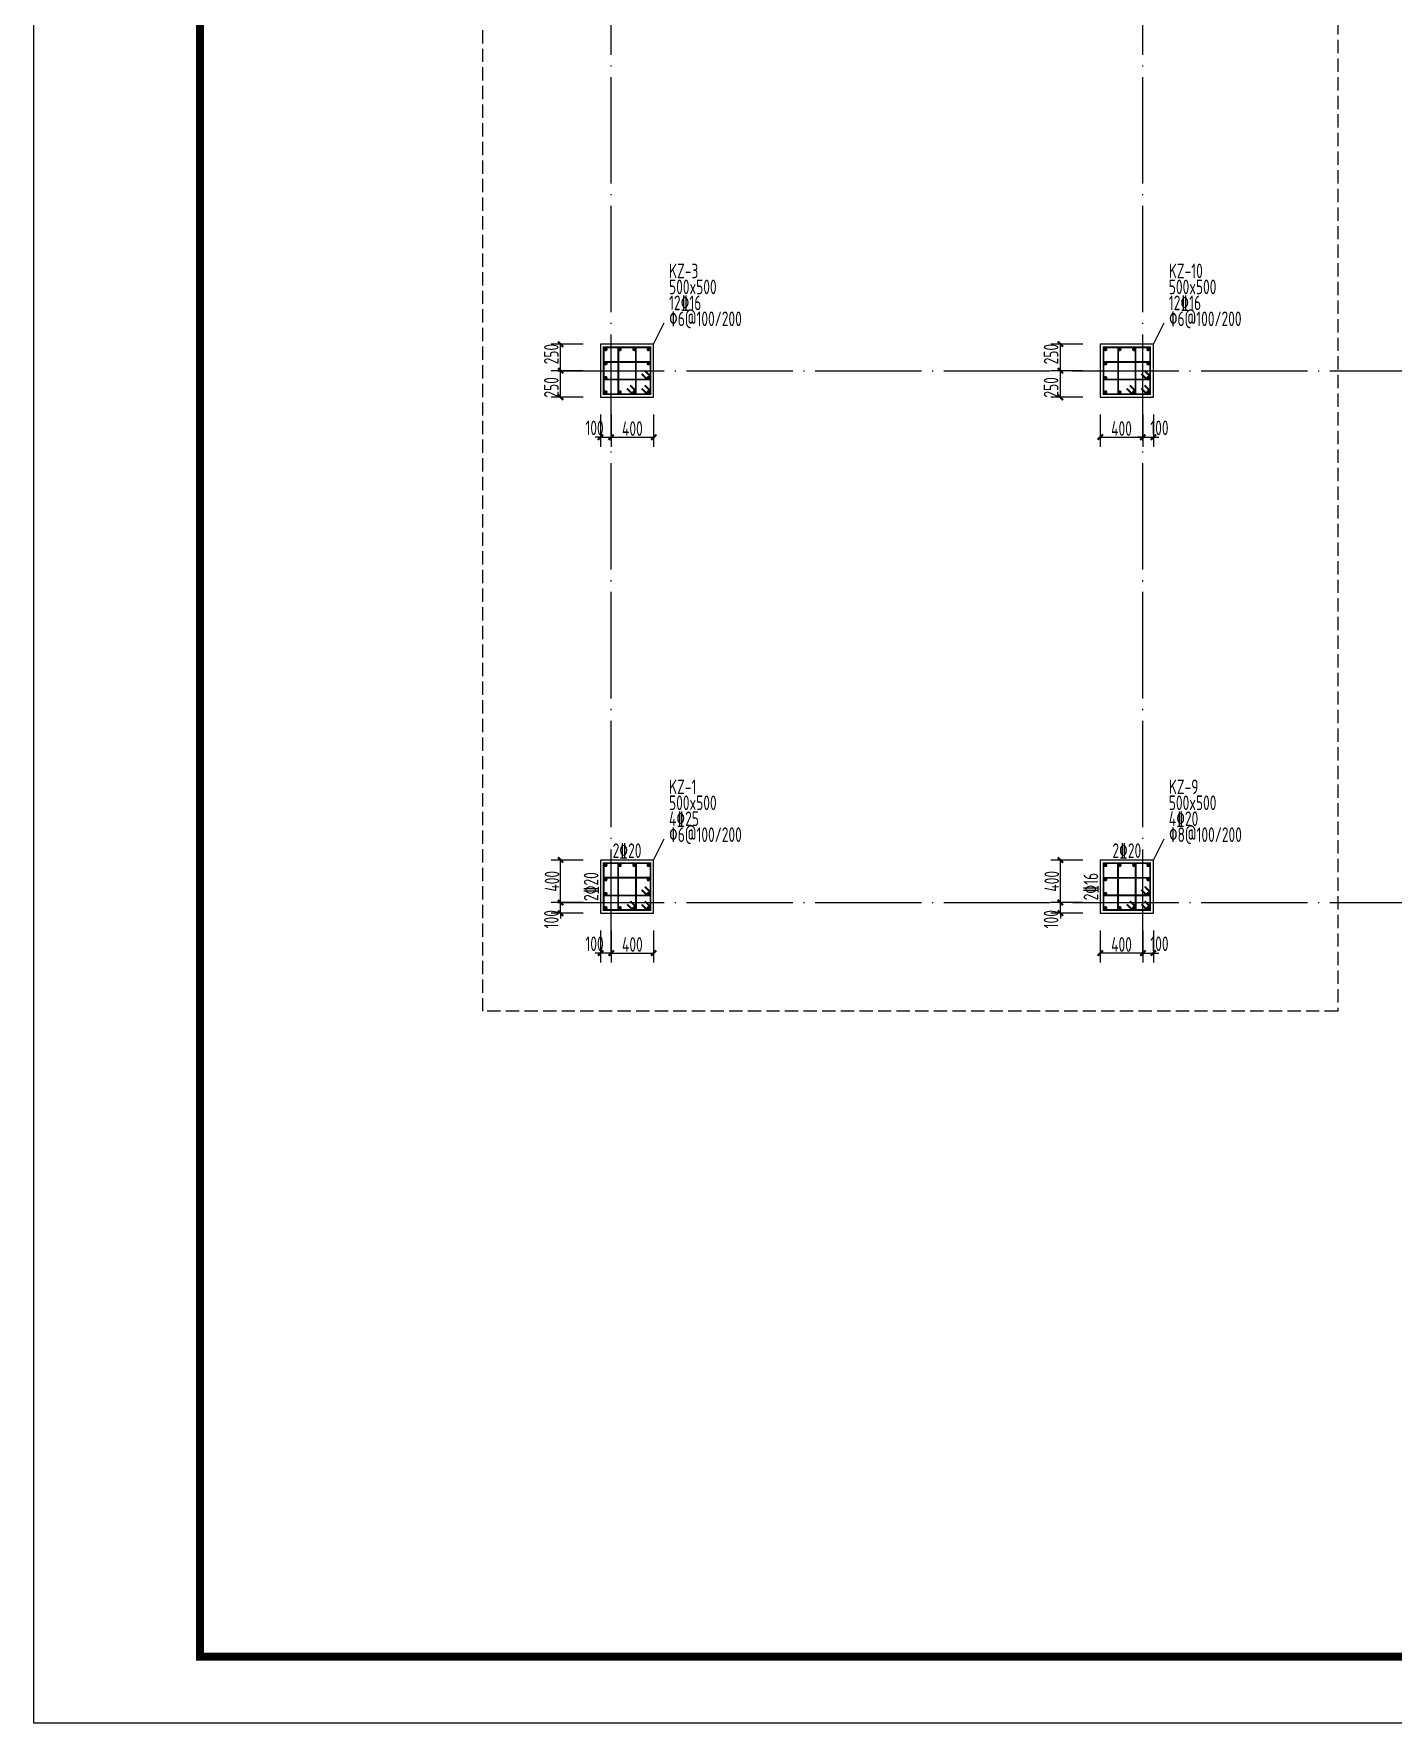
# Model space of a CAD drawing. Extents: x -2331248 to -1198620, y -977263 to -545844.
# Drawn here: x -1576722 to -1551152, y -676588 to -644822 of the extents above; entities that cross this region are included whole.
import ezdxf
from ezdxf.enums import TextEntityAlignment as Align

# ---------------------------------------------------------------- set-up
doc = ezdxf.new("R2010")
doc.units = 0
doc.header["$LTSCALE"] = 1000
doc.header["$MEASUREMENT"] = 0
for name, pattern in [('DASH', [0.35, 0.25, -0.1]), ('DOTE', [2.42, 2, -0.2, 0.02, -0.2]), ('线型5', [3050, 2400, -300, 50, -300])]:
    doc.linetypes.add(name, pattern=pattern)
doc.layers.get('0').update_dxf_attribs({"linetype": 'CONTINUOUS'})
doc.layers.get('DEFPOINTS').update_dxf_attribs({"linetype": 'CONTINUOUS'})
doc.layers.add('DOTE', color=1, linetype='DOTE')
doc.layers.add('PUB_TITLE', color=4, linetype='CONTINUOUS')
for name, color, linetype, lineweight in [('S_Cl', 2, 'CONTINUOUS', 9), ('S_ColumDimSect', 84, '线型5', 18), ('S_ColumFocus', 2, 'CONTINUOUS', 18), ('S_ColumLocal', 7, 'CONTINUOUS', 18), ('S_PColumHoopBar', 14, 'CONTINUOUS', 35), ('S_PColumMainBar', 14, 'CONTINUOUS', 25)]:
    doc.layers.add(name, color=color, linetype=linetype, lineweight=lineweight)
doc.styles.add('PkpmHz', font='Pkpmeng', dxfattribs={"width": 0.7, "bigfont": 'hztxt'})
doc.styles.add('TSSD_REIN', font='Tssdeng.shx', dxfattribs={"width": 0.7, "bigfont": 'hztxt.shx'})
doc.dimstyles.new('Pkpm_0.0100_2.00', dxfattribs={"dimtxt": 200, "dimasz": 100, "dimexe": 180, "dimexo": 0.0625, "dimgap": 25, "dimtad": 1, "dimdec": 0, "dimlfac": 0.5, "dimrnd": 5, "dimzin": 0, "dimdsep": 46, "dimtxsty": 'PkpmHz', "dimblk1": 'ARCHTICK', "dimblk2": 'ARCHTICK', "dimsah": 1, "dimcen": 0.09, "dimadec": 0, "dimazin": 0, "dimtfac": 1, "dimtdec": 0, "dimtmove": 2, "dimatfit": 1, "dimldrblk": 'ARCHTICK', "dimfxl": 1, "dimtolj": 1, "dimtzin": 0, "dimarcsym": 0})

# ---------------------------------------------------------------- blocks, each defined once
blk = doc.blocks.new('_ARCHTICK')
at = {"color": 0, "linetype": 'ByBlock', "const_width": 0.4}
blk.add_lwpolyline([(-0.5, -0.5), (0.5, 0.5)], dxfattribs=at)
blk = doc.blocks.new('*D1142')
at = {"layer": 'DEFPOINTS', "color": 0}
for p in [(-1566813, -661157), (-1566063, -661157), (-1566063, -661357)]:
    blk.add_point(p, dxfattribs=at)
at = {"layer": 'S_ColumDimSect', "color": 0, "lineweight": -2}
for p, q in [((-1566813, -661157), (-1566813, -661057)), ((-1566388, -661157), (-1566993, -661157)), ((-1566388, -661357), (-1566993, -661357)), ((-1566813, -661357), (-1566813, -661157)), ((-1566813, -661357), (-1566813, -661457))]:
    blk.add_line(p, q, dxfattribs=at)
at = {"layer": 'S_ColumDimSect', "color": 0, "lineweight": -2, "xscale": 100, "yscale": 100, "zscale": 100}
for p, rotation in [((-1566813, -661157), 270), ((-1566813, -661357), 90)]:
    blk.add_blockref('_ARCHTICK', p, dxfattribs=dict(at, rotation=rotation))
at = {"layer": 'S_ColumDimSect', "color": 0, "insert": (-1566988, -661470), "char_height": 275, "attachment_point": 5, "rotation": 90, "style": 'PkpmHz'}
blk.add_mtext('\\A1;100', dxfattribs=at)
blk = doc.blocks.new('*D1143')
at = {"layer": 'DEFPOINTS', "color": 0}
for p in [(-1566813, -660357), (-1566063, -660357), (-1566063, -661157)]:
    blk.add_point(p, dxfattribs=at)
at = {"layer": 'S_ColumDimSect', "color": 0, "lineweight": -2}
for p, q in [((-1566388, -660357), (-1566993, -660357)), ((-1566813, -661157), (-1566813, -660357)), ((-1566388, -661157), (-1566993, -661157))]:
    blk.add_line(p, q, dxfattribs=at)
at = {"layer": 'S_ColumDimSect', "color": 0, "lineweight": -2, "xscale": 100, "yscale": 100, "zscale": 100}
for p, rotation in [((-1566813, -660357), 90), ((-1566813, -661157), 270)]:
    blk.add_blockref('_ARCHTICK', p, dxfattribs=dict(at, rotation=rotation))
at = {"layer": 'S_ColumDimSect', "color": 0, "insert": (-1566975, -660757), "char_height": 275, "attachment_point": 5, "rotation": 90, "style": 'PkpmHz'}
blk.add_mtext('\\A1;400', dxfattribs=at)
blk = doc.blocks.new('*D1144')
at = {"layer": 'DEFPOINTS', "color": 0}
for p in [(-1566063, -661357), (-1565863, -661357), (-1566063, -662107)]:
    blk.add_point(p, dxfattribs=at)
at = {"layer": 'S_ColumDimSect', "color": 0, "lineweight": -2}
for p, q in [((-1566063, -661682), (-1566063, -662287)), ((-1565863, -661682), (-1565863, -662287)), ((-1566063, -662107), (-1566163, -662107)), ((-1565863, -662107), (-1566063, -662107)), ((-1565863, -662107), (-1565763, -662107))]:
    blk.add_line(p, q, dxfattribs=at)
at = {"layer": 'S_ColumDimSect', "color": 0, "lineweight": -2, "xscale": 100, "yscale": 100, "zscale": 100}
for p, rotation in [((-1566063, -662107), 359.9999825147157), ((-1565863, -662107), 179.9999825147157)]:
    blk.add_blockref('_ARCHTICK', p, dxfattribs=dict(at, rotation=rotation))
at = {"layer": 'S_ColumDimSect', "color": 0, "insert": (-1566175, -661932), "char_height": 275, "attachment_point": 5, "rotation": 360, "style": 'PkpmHz'}
blk.add_mtext('\\A1;100', dxfattribs=at)
blk = doc.blocks.new('*D1145')
at = {"layer": 'DEFPOINTS', "color": 0}
for p in [(-1565863, -661357), (-1565063, -661357), (-1565063, -662107)]:
    blk.add_point(p, dxfattribs=at)
at = {"layer": 'S_ColumDimSect', "color": 0, "lineweight": -2}
for p, q in [((-1565863, -661682), (-1565863, -662287)), ((-1565063, -661682), (-1565063, -662287)), ((-1565863, -662107), (-1565063, -662107))]:
    blk.add_line(p, q, dxfattribs=at)
at = {"layer": 'S_ColumDimSect', "color": 0, "lineweight": -2, "xscale": 100, "yscale": 100, "zscale": 100, "rotation": 180}
blk.add_blockref('_ARCHTICK', (-1565863, -662107), dxfattribs=at)
at = {"layer": 'S_ColumDimSect', "color": 0, "lineweight": -2, "xscale": 100, "yscale": 100, "zscale": 100}
blk.add_blockref('_ARCHTICK', (-1565063, -662107), dxfattribs=at)
at = {"layer": 'S_ColumDimSect', "color": 0, "insert": (-1565463, -661945), "char_height": 275, "attachment_point": 5, "style": 'PkpmHz'}
blk.add_mtext('\\A1;400', dxfattribs=at)
blk = doc.blocks.new('*D1146')
at = {"layer": 'DEFPOINTS', "color": 0}
for p in [(-1566813, -651157), (-1566063, -651157), (-1566063, -651657)]:
    blk.add_point(p, dxfattribs=at)
at = {"layer": 'S_ColumDimSect', "color": 0, "lineweight": -2}
for p, q in [((-1566388, -651157), (-1566993, -651157)), ((-1566813, -651657), (-1566813, -651157)), ((-1566388, -651657), (-1566993, -651657))]:
    blk.add_line(p, q, dxfattribs=at)
at = {"layer": 'S_ColumDimSect', "color": 0, "lineweight": -2, "xscale": 100, "yscale": 100, "zscale": 100}
for p, rotation in [((-1566813, -651157), 90), ((-1566813, -651657), 270)]:
    blk.add_blockref('_ARCHTICK', p, dxfattribs=dict(at, rotation=rotation))
at = {"layer": 'S_ColumDimSect', "color": 0, "insert": (-1566988, -651470), "char_height": 275, "attachment_point": 5, "rotation": 90, "style": 'PkpmHz'}
blk.add_mtext('\\A1;250', dxfattribs=at)
blk = doc.blocks.new('*D1147')
at = {"layer": 'DEFPOINTS', "color": 0}
for p in [(-1566813, -650657), (-1566063, -650657), (-1566063, -651157)]:
    blk.add_point(p, dxfattribs=at)
at = {"layer": 'S_ColumDimSect', "color": 0, "lineweight": -2}
for p, q in [((-1566388, -650657), (-1566993, -650657)), ((-1566813, -651157), (-1566813, -650657)), ((-1566388, -651157), (-1566993, -651157))]:
    blk.add_line(p, q, dxfattribs=at)
at = {"layer": 'S_ColumDimSect', "color": 0, "lineweight": -2, "xscale": 100, "yscale": 100, "zscale": 100}
for p, rotation in [((-1566813, -650657), 90), ((-1566813, -651157), 270)]:
    blk.add_blockref('_ARCHTICK', p, dxfattribs=dict(at, rotation=rotation))
at = {"layer": 'S_ColumDimSect', "color": 0, "insert": (-1566988, -650845), "char_height": 275, "attachment_point": 5, "rotation": 90, "style": 'PkpmHz'}
blk.add_mtext('\\A1;250', dxfattribs=at)
blk = doc.blocks.new('*D1148')
at = {"layer": 'DEFPOINTS', "color": 0}
for p in [(-1566063, -651657), (-1565863, -651657), (-1565863, -652407)]:
    blk.add_point(p, dxfattribs=at)
at = {"layer": 'S_ColumDimSect', "color": 0, "lineweight": -2}
for p, q in [((-1566063, -651982), (-1566063, -652587)), ((-1565863, -651982), (-1565863, -652587)), ((-1566063, -652407), (-1566163, -652407)), ((-1566063, -652407), (-1565863, -652407)), ((-1565863, -652407), (-1565763, -652407))]:
    blk.add_line(p, q, dxfattribs=at)
at = {"layer": 'S_ColumDimSect', "color": 0, "lineweight": -2, "xscale": 100, "yscale": 100, "zscale": 100}
blk.add_blockref('_ARCHTICK', (-1566063, -652407), dxfattribs=at)
at = {"layer": 'S_ColumDimSect', "color": 0, "lineweight": -2, "xscale": 100, "yscale": 100, "zscale": 100, "rotation": 180}
blk.add_blockref('_ARCHTICK', (-1565863, -652407), dxfattribs=at)
at = {"layer": 'S_ColumDimSect', "color": 0, "insert": (-1566175, -652232), "char_height": 275, "attachment_point": 5, "style": 'PkpmHz'}
blk.add_mtext('\\A1;100', dxfattribs=at)
blk = doc.blocks.new('*D1149')
at = {"layer": 'DEFPOINTS', "color": 0}
for p in [(-1565863, -651657), (-1565063, -651657), (-1565063, -652407)]:
    blk.add_point(p, dxfattribs=at)
at = {"layer": 'S_ColumDimSect', "color": 0, "lineweight": -2}
for p, q in [((-1565863, -651982), (-1565863, -652587)), ((-1565063, -651982), (-1565063, -652587)), ((-1565863, -652407), (-1565063, -652407))]:
    blk.add_line(p, q, dxfattribs=at)
at = {"layer": 'S_ColumDimSect', "color": 0, "lineweight": -2, "xscale": 100, "yscale": 100, "zscale": 100, "rotation": 180}
blk.add_blockref('_ARCHTICK', (-1565863, -652407), dxfattribs=at)
at = {"layer": 'S_ColumDimSect', "color": 0, "lineweight": -2, "xscale": 100, "yscale": 100, "zscale": 100}
blk.add_blockref('_ARCHTICK', (-1565063, -652407), dxfattribs=at)
at = {"layer": 'S_ColumDimSect', "color": 0, "insert": (-1565463, -652245), "char_height": 275, "attachment_point": 5, "style": 'PkpmHz'}
blk.add_mtext('\\A1;400', dxfattribs=at)
blk = doc.blocks.new('*D1154')
at = {"layer": 'DEFPOINTS', "color": 0}
for p in [(-1557413, -661157), (-1556663, -661157), (-1556663, -661357)]:
    blk.add_point(p, dxfattribs=at)
at = {"layer": 'S_ColumDimSect', "color": 0, "lineweight": -2}
for p, q in [((-1557413, -661157), (-1557413, -661057)), ((-1556988, -661157), (-1557593, -661157)), ((-1556988, -661357), (-1557593, -661357)), ((-1557413, -661357), (-1557413, -661157)), ((-1557413, -661357), (-1557413, -661457))]:
    blk.add_line(p, q, dxfattribs=at)
at = {"layer": 'S_ColumDimSect', "color": 0, "lineweight": -2, "xscale": 100, "yscale": 100, "zscale": 100}
for p, rotation in [((-1557413, -661157), 270), ((-1557413, -661357), 90)]:
    blk.add_blockref('_ARCHTICK', p, dxfattribs=dict(at, rotation=rotation))
at = {"layer": 'S_ColumDimSect', "color": 0, "insert": (-1557588, -661470), "char_height": 275, "attachment_point": 5, "rotation": 90, "style": 'PkpmHz'}
blk.add_mtext('\\A1;100', dxfattribs=at)
blk = doc.blocks.new('*D1155')
at = {"layer": 'DEFPOINTS', "color": 0}
for p in [(-1557413, -660357), (-1556663, -660357), (-1556663, -661157)]:
    blk.add_point(p, dxfattribs=at)
at = {"layer": 'S_ColumDimSect', "color": 0, "lineweight": -2}
for p, q in [((-1556988, -660357), (-1557593, -660357)), ((-1557413, -661157), (-1557413, -660357)), ((-1556988, -661157), (-1557593, -661157))]:
    blk.add_line(p, q, dxfattribs=at)
at = {"layer": 'S_ColumDimSect', "color": 0, "lineweight": -2, "xscale": 100, "yscale": 100, "zscale": 100}
for p, rotation in [((-1557413, -660357), 90), ((-1557413, -661157), 270)]:
    blk.add_blockref('_ARCHTICK', p, dxfattribs=dict(at, rotation=rotation))
at = {"layer": 'S_ColumDimSect', "color": 0, "insert": (-1557575, -660757), "char_height": 275, "attachment_point": 5, "rotation": 90, "style": 'PkpmHz'}
blk.add_mtext('\\A1;400', dxfattribs=at)
blk = doc.blocks.new('*D1156')
at = {"layer": 'DEFPOINTS', "color": 0}
for p in [(-1556663, -661357), (-1555863, -661357), (-1556663, -662107)]:
    blk.add_point(p, dxfattribs=at)
at = {"layer": 'S_ColumDimSect', "color": 0, "lineweight": -2}
for p, q in [((-1556663, -661682), (-1556663, -662287)), ((-1555863, -661682), (-1555863, -662287)), ((-1555863, -662107), (-1556663, -662107))]:
    blk.add_line(p, q, dxfattribs=at)
at = {"layer": 'S_ColumDimSect', "color": 0, "lineweight": -2, "xscale": 100, "yscale": 100, "zscale": 100}
for p, rotation in [((-1556663, -662107), 179.9999956286789), ((-1555863, -662107), 359.9999956286789)]:
    blk.add_blockref('_ARCHTICK', p, dxfattribs=dict(at, rotation=rotation))
at = {"layer": 'S_ColumDimSect', "color": 0, "insert": (-1556263, -661945), "char_height": 275, "attachment_point": 5, "rotation": 360, "style": 'PkpmHz'}
blk.add_mtext('\\A1;400', dxfattribs=at)
blk = doc.blocks.new('*D1157')
at = {"layer": 'DEFPOINTS', "color": 0}
for p in [(-1555863, -661357), (-1555663, -661357), (-1555663, -662107)]:
    blk.add_point(p, dxfattribs=at)
at = {"layer": 'S_ColumDimSect', "color": 0, "lineweight": -2}
for p, q in [((-1555863, -661682), (-1555863, -662287)), ((-1555663, -661682), (-1555663, -662287)), ((-1555863, -662107), (-1555963, -662107)), ((-1555863, -662107), (-1555663, -662107)), ((-1555663, -662107), (-1555563, -662107))]:
    blk.add_line(p, q, dxfattribs=at)
at = {"layer": 'S_ColumDimSect', "color": 0, "lineweight": -2, "xscale": 100, "yscale": 100, "zscale": 100}
blk.add_blockref('_ARCHTICK', (-1555863, -662107), dxfattribs=at)
at = {"layer": 'S_ColumDimSect', "color": 0, "lineweight": -2, "xscale": 100, "yscale": 100, "zscale": 100, "rotation": 180}
blk.add_blockref('_ARCHTICK', (-1555663, -662107), dxfattribs=at)
at = {"layer": 'S_ColumDimSect', "color": 0, "insert": (-1555550, -661932), "char_height": 275, "attachment_point": 5, "style": 'PkpmHz'}
blk.add_mtext('\\A1;100', dxfattribs=at)
blk = doc.blocks.new('*D1158')
at = {"layer": 'DEFPOINTS', "color": 0}
for p in [(-1557413, -651157), (-1556663, -651157), (-1556663, -651657)]:
    blk.add_point(p, dxfattribs=at)
at = {"layer": 'S_ColumDimSect', "color": 0, "lineweight": -2}
for p, q in [((-1556988, -651157), (-1557593, -651157)), ((-1557413, -651657), (-1557413, -651157)), ((-1556988, -651657), (-1557593, -651657))]:
    blk.add_line(p, q, dxfattribs=at)
at = {"layer": 'S_ColumDimSect', "color": 0, "lineweight": -2, "xscale": 100, "yscale": 100, "zscale": 100}
for p, rotation in [((-1557413, -651157), 90), ((-1557413, -651657), 270)]:
    blk.add_blockref('_ARCHTICK', p, dxfattribs=dict(at, rotation=rotation))
at = {"layer": 'S_ColumDimSect', "color": 0, "insert": (-1557588, -651470), "char_height": 275, "attachment_point": 5, "rotation": 90, "style": 'PkpmHz'}
blk.add_mtext('\\A1;250', dxfattribs=at)
blk = doc.blocks.new('*D1159')
at = {"layer": 'DEFPOINTS', "color": 0}
for p in [(-1557413, -650657), (-1556663, -650657), (-1556663, -651157)]:
    blk.add_point(p, dxfattribs=at)
at = {"layer": 'S_ColumDimSect', "color": 0, "lineweight": -2}
for p, q in [((-1556988, -650657), (-1557593, -650657)), ((-1557413, -651157), (-1557413, -650657)), ((-1556988, -651157), (-1557593, -651157))]:
    blk.add_line(p, q, dxfattribs=at)
at = {"layer": 'S_ColumDimSect', "color": 0, "lineweight": -2, "xscale": 100, "yscale": 100, "zscale": 100}
for p, rotation in [((-1557413, -650657), 90), ((-1557413, -651157), 270)]:
    blk.add_blockref('_ARCHTICK', p, dxfattribs=dict(at, rotation=rotation))
at = {"layer": 'S_ColumDimSect', "color": 0, "insert": (-1557588, -650845), "char_height": 275, "attachment_point": 5, "rotation": 90, "style": 'PkpmHz'}
blk.add_mtext('\\A1;250', dxfattribs=at)
blk = doc.blocks.new('*D1160')
at = {"layer": 'DEFPOINTS', "color": 0}
for p in [(-1556663, -651657), (-1555863, -651657), (-1555863, -652407)]:
    blk.add_point(p, dxfattribs=at)
at = {"layer": 'S_ColumDimSect', "color": 0, "lineweight": -2}
for p, q in [((-1556663, -651982), (-1556663, -652587)), ((-1555863, -651982), (-1555863, -652587)), ((-1556663, -652407), (-1555863, -652407))]:
    blk.add_line(p, q, dxfattribs=at)
at = {"layer": 'S_ColumDimSect', "color": 0, "lineweight": -2, "xscale": 100, "yscale": 100, "zscale": 100, "rotation": 180}
blk.add_blockref('_ARCHTICK', (-1556663, -652407), dxfattribs=at)
at = {"layer": 'S_ColumDimSect', "color": 0, "lineweight": -2, "xscale": 100, "yscale": 100, "zscale": 100}
blk.add_blockref('_ARCHTICK', (-1555863, -652407), dxfattribs=at)
at = {"layer": 'S_ColumDimSect', "color": 0, "insert": (-1556263, -652245), "char_height": 275, "attachment_point": 5, "style": 'PkpmHz'}
blk.add_mtext('\\A1;400', dxfattribs=at)
blk = doc.blocks.new('*D1161')
at = {"layer": 'DEFPOINTS', "color": 0}
for p in [(-1555863, -651657), (-1555663, -651657), (-1555663, -652407)]:
    blk.add_point(p, dxfattribs=at)
at = {"layer": 'S_ColumDimSect', "color": 0, "lineweight": -2}
for p, q in [((-1555863, -651982), (-1555863, -652587)), ((-1555663, -651982), (-1555663, -652587)), ((-1555863, -652407), (-1555963, -652407)), ((-1555863, -652407), (-1555663, -652407)), ((-1555663, -652407), (-1555563, -652407))]:
    blk.add_line(p, q, dxfattribs=at)
at = {"layer": 'S_ColumDimSect', "color": 0, "lineweight": -2, "xscale": 100, "yscale": 100, "zscale": 100}
blk.add_blockref('_ARCHTICK', (-1555863, -652407), dxfattribs=at)
at = {"layer": 'S_ColumDimSect', "color": 0, "lineweight": -2, "xscale": 100, "yscale": 100, "zscale": 100, "rotation": 180}
blk.add_blockref('_ARCHTICK', (-1555663, -652407), dxfattribs=at)
at = {"layer": 'S_ColumDimSect', "color": 0, "insert": (-1555550, -652232), "char_height": 275, "attachment_point": 5, "style": 'PkpmHz'}
blk.add_mtext('\\A1;100', dxfattribs=at)

msp = doc.modelspace()

# ---------------------------------------------------------------- linework, layer by layer
at = {"linetype": 'DASH'}
msp.add_lwpolyline([(-1568276, -608186), (-1552193, -608186), (-1552193, -663202), (-1568276, -663202)], close=True, dxfattribs=at)
at = {"layer": 'DOTE'}
for p, q in [((-1565863, -662157.2), (-1565863, -610157.2)), ((-1555863, -662157.2), (-1555863, -610157.2)), ((-1566863, -651157.2), (-1504863, -651157.2)), ((-1566863, -661157.2), (-1504863, -661157.2))]:
    msp.add_line(p, q, dxfattribs=at)
at = {"layer": 'PUB_TITLE'}
msp.add_lwpolyline([(-1576722.5, -676588.1), (-1576722.5, -602338.1), (-1471597.5, -602338.1), (-1471597.5, -676588.1)], close=True, dxfattribs=at)
at = {"layer": 'PUB_TITLE', "const_width": 150}
msp.add_lwpolyline([(-1573597.5, -603588.1), (-1472847.5, -603588.1), (-1472847.5, -675338.1), (-1573597.5, -675338.1)], close=True, dxfattribs=at)
at = {"layer": 'S_Cl', "ltscale": 1}
for points in [[(-1565063, -651657.2), (-1565063, -650657.2), (-1566063, -650657.2), (-1566063, -651657.2)], [(-1555663, -651657.2), (-1555663, -650657.2), (-1556663, -650657.2), (-1556663, -651657.2)], [(-1565063, -661357.2), (-1565063, -660357.2), (-1566063, -660357.2), (-1566063, -661357.2)], [(-1555663, -661357.2), (-1555663, -660357.2), (-1556663, -660357.2), (-1556663, -661357.2)]]:
    msp.add_lwpolyline(points, close=True, dxfattribs=at)
at = {"layer": 'S_ColumFocus'}
for p, q in [((-1565063, -650657.2), (-1564863, -650257.2)), ((-1555663, -650657.2), (-1555463, -650257.2)), ((-1565063, -660357.2), (-1564863, -659957.2)), ((-1555663, -660357.2), (-1555463, -659957.2))]:
    msp.add_line(p, q, dxfattribs=at)
at = {"layer": 'S_PColumHoopBar', "ltscale": 2, "const_width": 35}
for points in [[(-1565289, -651491.1), (-1565183, -651597.2), (-1565123, -651597.2), (-1565123, -651537.2), (-1565123, -651597.2), (-1565123, -650717.2), (-1566003, -650717.2), (-1566003, -651597.2), (-1565183, -651597.2), (-1565123, -651597.2), (-1565123, -651537.2), (-1565229, -651431.1)], [(-1565565, -651491.1), (-1565459, -651597.2), (-1565399, -651597.2), (-1565399, -651537.2), (-1565399, -651597.2), (-1565399, -650717.2), (-1565727, -650717.2), (-1565727, -651597.2), (-1565459, -651597.2), (-1565399, -651597.2), (-1565399, -651537.2), (-1565505, -651431.1)], [(-1555889, -651491.1), (-1555783, -651597.2), (-1555723, -651597.2), (-1555723, -651537.2), (-1555723, -651597.2), (-1555723, -650717.2), (-1556603, -650717.2), (-1556603, -651597.2), (-1555783, -651597.2), (-1555723, -651597.2), (-1555723, -651537.2), (-1555829, -651431.1)], [(-1556165, -651491.1), (-1556059, -651597.2), (-1555999, -651597.2), (-1555999, -651537.2), (-1555999, -651597.2), (-1555999, -650717.2), (-1556327, -650717.2), (-1556327, -651597.2), (-1556059, -651597.2), (-1555999, -651597.2), (-1555999, -651537.2), (-1556105, -651431.1)], [(-1565289, -651215.1), (-1565183, -651321.2), (-1565123, -651321.2), (-1565123, -651261.2), (-1565123, -651321.2), (-1565123, -650993.2), (-1566003, -650993.2), (-1566003, -651321.2), (-1565183, -651321.2), (-1565123, -651321.2), (-1565123, -651261.2), (-1565229, -651155.1)], [(-1555889, -651215.1), (-1555783, -651321.2), (-1555723, -651321.2), (-1555723, -651261.2), (-1555723, -651321.2), (-1555723, -650993.2), (-1556603, -650993.2), (-1556603, -651321.2), (-1555783, -651321.2), (-1555723, -651321.2), (-1555723, -651261.2), (-1555829, -651155.1)], [(-1565289, -661191.1), (-1565183, -661297.2), (-1565123, -661297.2), (-1565123, -661237.2), (-1565123, -661297.2), (-1565123, -660417.2), (-1566003, -660417.2), (-1566003, -661297.2), (-1565183, -661297.2), (-1565123, -661297.2), (-1565123, -661237.2), (-1565229, -661131.1)], [(-1565562.4, -661191.1), (-1565456.3, -661297.2), (-1565396.3, -661297.2), (-1565396.3, -661237.2), (-1565396.3, -661297.2), (-1565396.3, -660417.2), (-1565729.6, -660417.2), (-1565729.6, -661297.2), (-1565456.3, -661297.2), (-1565396.3, -661297.2), (-1565396.3, -661237.2), (-1565502.4, -661131.1)], [(-1555889, -661191.1), (-1555783, -661297.2), (-1555723, -661297.2), (-1555723, -661237.2), (-1555723, -661297.2), (-1555723, -660417.2), (-1556603, -660417.2), (-1556603, -661297.2), (-1555783, -661297.2), (-1555723, -661297.2), (-1555723, -661237.2), (-1555829, -661131.1)], [(-1556162.4, -661191.1), (-1556056.3, -661297.2), (-1555996.3, -661297.2), (-1555996.3, -661237.2), (-1555996.3, -661297.2), (-1555996.3, -660417.2), (-1556329.6, -660417.2), (-1556329.6, -661297.2), (-1556056.3, -661297.2), (-1555996.3, -661297.2), (-1555996.3, -661237.2), (-1556102.4, -661131.1)], [(-1565289, -660917.8), (-1565183, -661023.9), (-1565123, -661023.9), (-1565123, -660963.9), (-1565123, -661023.9), (-1565123, -660690.5), (-1566003, -660690.5), (-1566003, -661023.9), (-1565183, -661023.9), (-1565123, -661023.9), (-1565123, -660963.9), (-1565229, -660857.8)], [(-1555889, -660916.5), (-1555783, -661022.5), (-1555723, -661022.5), (-1555723, -660962.5), (-1555723, -661022.5), (-1555723, -660691.9), (-1556603, -660691.9), (-1556603, -661022.5), (-1555783, -661022.5), (-1555723, -661022.5), (-1555723, -660962.5), (-1555829, -660856.5)]]:
    msp.add_lwpolyline(points, dxfattribs=at)
at = {"layer": 'S_PColumMainBar', "ltscale": 2, "const_width": 35}
for points in [[(-1565946.5, -650756.2, 1), (-1565981.5, -650756.2, 1)], [(-1565679.1, -650756.2, 1), (-1565714.1, -650756.2, 1)], [(-1565411.8, -650756.2, 1), (-1565446.8, -650756.2, 1)], [(-1565144.5, -650756.2, 1), (-1565179.5, -650756.2, 1)], [(-1556546.5, -650756.2, 1), (-1556581.5, -650756.2, 1)], [(-1556279.1, -650756.2, 1), (-1556314.1, -650756.2, 1)], [(-1556011.8, -650756.2, 1), (-1556046.8, -650756.2, 1)], [(-1555744.5, -650756.2, 1), (-1555779.5, -650756.2, 1)], [(-1565946.5, -651023.5, 1), (-1565981.5, -651023.5, 1)], [(-1565144.5, -651023.5, 1), (-1565179.5, -651023.5, 1)], [(-1556546.5, -651023.5, 1), (-1556581.5, -651023.5, 1)], [(-1555744.5, -651023.5, 1), (-1555779.5, -651023.5, 1)], [(-1565946.5, -651290.9, 1), (-1565981.5, -651290.9, 1)], [(-1565946.5, -651558.2, 1), (-1565981.5, -651558.2, 1)], [(-1565679.1, -651558.2, 1), (-1565714.1, -651558.2, 1)], [(-1565411.8, -651558.2, 1), (-1565446.8, -651558.2, 1)], [(-1565144.5, -651290.9, 1), (-1565179.5, -651290.9, 1)], [(-1565144.5, -651558.2, 1), (-1565179.5, -651558.2, 1)], [(-1556546.5, -651290.9, 1), (-1556581.5, -651290.9, 1)], [(-1556546.5, -651558.2, 1), (-1556581.5, -651558.2, 1)], [(-1556279.1, -651558.2, 1), (-1556314.1, -651558.2, 1)], [(-1556011.8, -651558.2, 1), (-1556046.8, -651558.2, 1)], [(-1555744.5, -651290.9, 1), (-1555779.5, -651290.9, 1)], [(-1555744.5, -651558.2, 1), (-1555779.5, -651558.2, 1)], [(-1565946.5, -660456.2, 1), (-1565981.5, -660456.2, 1)], [(-1565679.1, -660456.2, 1), (-1565714.1, -660456.2, 1)], [(-1565411.8, -660456.2, 1), (-1565446.8, -660456.2, 1)], [(-1565144.5, -660456.2, 1), (-1565179.5, -660456.2, 1)], [(-1556546.5, -660456.2, 1), (-1556581.5, -660456.2, 1)], [(-1556279.1, -660456.2, 1), (-1556314.1, -660456.2, 1)], [(-1556011.8, -660456.2, 1), (-1556046.8, -660456.2, 1)], [(-1555744.5, -660456.2, 1), (-1555779.5, -660456.2, 1)], [(-1565946.5, -660723.5, 1), (-1565981.5, -660723.5, 1)], [(-1565144.5, -660723.5, 1), (-1565179.5, -660723.5, 1)], [(-1556546.5, -660723.5, 1), (-1556581.5, -660723.5, 1)], [(-1555744.5, -660723.5, 1), (-1555779.5, -660723.5, 1)], [(-1565946.5, -660990.9, 1), (-1565981.5, -660990.9, 1)], [(-1565144.5, -660990.9, 1), (-1565179.5, -660990.9, 1)], [(-1556546.5, -660990.9, 1), (-1556581.5, -660990.9, 1)], [(-1555744.5, -660990.9, 1), (-1555779.5, -660990.9, 1)], [(-1565946.5, -661258.2, 1), (-1565981.5, -661258.2, 1)], [(-1565679.1, -661258.2, 1), (-1565714.1, -661258.2, 1)], [(-1565411.8, -661258.2, 1), (-1565446.8, -661258.2, 1)], [(-1565144.5, -661258.2, 1), (-1565179.5, -661258.2, 1)], [(-1556546.5, -661258.2, 1), (-1556581.5, -661258.2, 1)], [(-1556279.1, -661258.2, 1), (-1556314.1, -661258.2, 1)], [(-1556011.8, -661258.2, 1), (-1556046.8, -661258.2, 1)], [(-1555744.5, -661258.2, 1), (-1555779.5, -661258.2, 1)]]:
    msp.add_lwpolyline(points, format="xyb", close=True, dxfattribs=at)

# ---------------------------------------------------------------- texts
at = {"layer": 'S_ColumFocus', "style": 'TSSD_REIN', "width": 0.7}
for s, p in [('KZ-3', (-1564773.6, -649418.4)), ('KZ-10', (-1555373.6, -649418.4)), ('500x500', (-1564773.6, -649718.4)), ('500x500', (-1555373.6, -649718.4)), ('12%%13216', (-1564773.6, -650018.4)), ('12%%13216', (-1555373.6, -650018.4)), ('%%1306@100/200', (-1564773.6, -650318.4)), ('%%1306@100/200', (-1555373.6, -650318.4)), ('500x500', (-1564773.6, -659418.4)), ('KZ-1', (-1564773.6, -659118.4)), ('500x500', (-1555373.6, -659418.4)), ('KZ-9', (-1555373.6, -659118.4)), ('4%%13225', (-1564773.6, -659718.4)), ('4%%13220', (-1555373.6, -659718.4)), ('%%1306@100/200', (-1564773.6, -660018.4)), ('%%1308@100/200', (-1555373.6, -660018.4))]:
    msp.add_text(s, height=275, dxfattribs=at).set_placement(p)
at = {"layer": 'S_ColumLocal', "style": 'TSSD_REIN', "width": 0.7}
for s, rotation, p in [('2%%13220', 0, (-1565563, -660318.4)), ('2%%13220', 0, (-1556163, -660318.4)), ('2%%13220', 90, (-1566101.7, -660857.2)), ('2%%13216', 90, (-1556701.7, -660857.2))]:
    msp.add_text(s, height=275, rotation=rotation, dxfattribs=at).set_placement(p, align=Align.CENTER)

# ---------------------------------------------------------------- dimensions: what is measured, and where the dimension line sits
at = {"layer": 'S_ColumDimSect'}
for base, p1, p2, angle, picture, middle in [((-1566813, -650657.2), (-1566063, -651157.2), (-1566063, -650657.2), 90, '*D1147', (-1566988, -650844.7)), ((-1557413, -650657.2), (-1556663, -651157.2), (-1556663, -650657.2), 90, '*D1159', (-1557588, -650844.7)), ((-1566813, -651157.2), (-1566063, -651657.2), (-1566063, -651157.2), 90, '*D1146', (-1566988, -651469.7)), ((-1557413, -651157.2), (-1556663, -651657.2), (-1556663, -651157.2), 90, '*D1158', (-1557588, -651469.7)), ((-1565863, -652407.2), (-1566063, -651657.2), (-1565863, -651657.2), 0, '*D1148', (-1566175.5, -652232.2)), ((-1555663, -652407.2), (-1555863, -651657.2), (-1555663, -651657.2), 0, '*D1161', (-1555550.5, -652232.2)), ((-1566813, -661157.2), (-1566063, -661357.2), (-1566063, -661157.2), 90, '*D1142', (-1566988, -661469.7)), ((-1557413, -661157.2), (-1556663, -661357.2), (-1556663, -661157.2), 90, '*D1154', (-1557588, -661469.7)), ((-1566063, -662107.2), (-1565863, -661357.2), (-1566063, -661357.2), 179.99998, '*D1144', (-1566175.5, -661932.2)), ((-1555663, -662107.2), (-1555863, -661357.2), (-1555663, -661357.2), 0, '*D1157', (-1555550.5, -661932.2))]:
    dim = msp.add_linear_dim(base=base, p1=p1, p2=p2, angle=angle, dimstyle='Pkpm_0.0100_2.00', override={"dimtxt": 275, "dimexo": 325}, dxfattribs=at)
    dim.commit()
    dim.dimension.update_dxf_attribs({"geometry": picture, "text_midpoint": middle, "dimtype": 161})
for p1, p2, distance, picture, middle in [((-1565863, -651657.2), (-1565063, -651657.2), -750, '*D1149', (-1565463, -652244.7)), ((-1556663, -651657.2), (-1555863, -651657.2), -750, '*D1160', (-1556263, -652244.7)), ((-1566063, -661157.2), (-1566063, -660357.2), 750, '*D1143', (-1566975.5, -660757.2)), ((-1556663, -661157.2), (-1556663, -660357.2), 750, '*D1155', (-1557575.5, -660757.2)), ((-1565863, -661357.2), (-1565063, -661357.2), -750, '*D1145', (-1565463, -661944.7)), ((-1555863, -661357.2), (-1556663, -661357.2), 750, '*D1156', (-1556263, -661944.7))]:
    dim = msp.add_aligned_dim(p1=p1, p2=p2, distance=distance, dimstyle='Pkpm_0.0100_2.00', override={"dimtxt": 275, "dimexo": 325}, dxfattribs=at)
    dim.commit()
    dim.dimension.update_dxf_attribs({"geometry": picture, "text_midpoint": middle})

doc.saveas('drawing.dxf')
